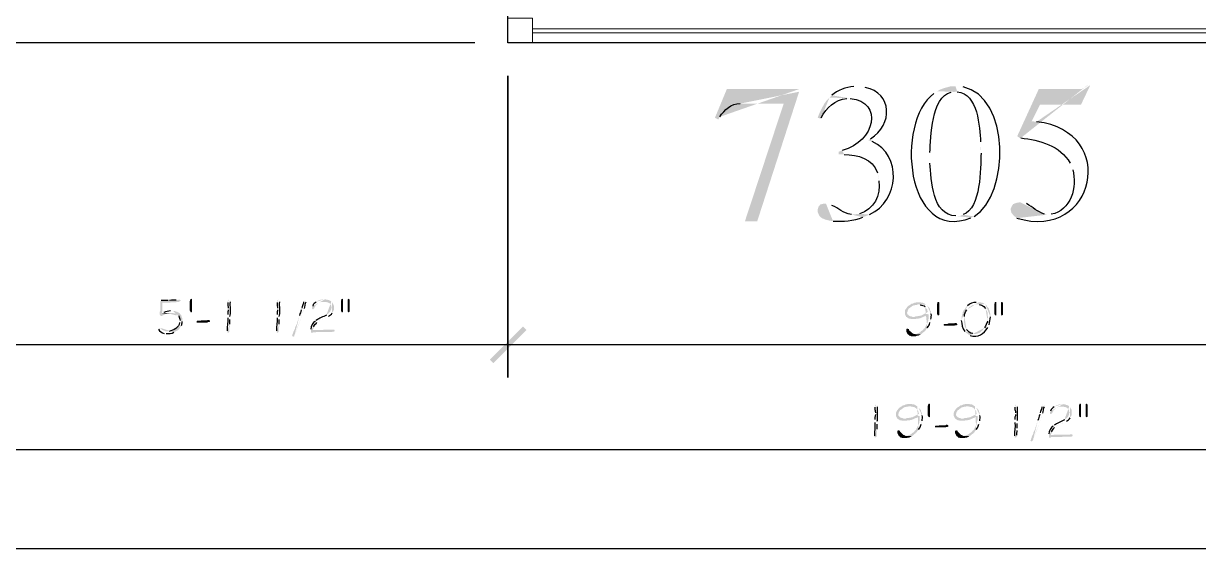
# Model space of a CAD drawing. Header units: inches. Extents: x -167 to 6071, y -6287 to -2731.
# Drawn here: x -37.7 to 104.5, y -6161.3 to -6097.7 of the extents above; entities that cross this region are included whole.
import ezdxf

# ---------------------------------------------------------------- set-up
doc = ezdxf.new("R2010")
doc.units = ezdxf.units.IN
doc.header["$LTSCALE"] = 96
doc.header["$MEASUREMENT"] = 0
doc.layers.add('Doors', color=5, linetype='Continuous', lineweight=9)
doc.layers.add('PDF_Geometry', color=7, linetype='Continuous', true_color=0x4a4a4a)
doc.layers.add('PDF_Solid Fills', color=7, linetype='Continuous')

msp = doc.modelspace()

# ---------------------------------------------------------------- hatches: boundary and pattern name
at = {"layer": 'PDF_Solid Fills', "transparency": 33554559}
h = msp.add_hatch(color=256, dxfattribs=at)
h.paths.add_polyline_path([(56.17, -6105.64), (47.42, -6105.64), (45.98, -6109.11), (46.41, -6109.32), (46.57, -6109)], flags=0)
h.paths.add_polyline_path([(49.02, -6107.4), (54.3, -6107.4), (56.17, -6105.96)], flags=0)
h = msp.add_hatch(color=256, dxfattribs=at)
h.paths.add_polyline_path([(63.16, -6105.32), (62.78, -6105.32)], flags=0)
h.paths.add_polyline_path([(60.12, -6106.39), (59.85, -6106.66), (62.36, -6106.76)], flags=0)
h.paths.add_polyline_path([(61.4, -6113.06), (60.97, -6113.22), (60.97, -6113.54), (61.61, -6113.54)], flags=0)
h.paths.add_polyline_path([(65.66, -6115.78), (65.77, -6116.26), (65.82, -6116.74)], flags=0)
h.paths.add_polyline_path([(63.48, -6120.74), (62.52, -6120.84), (64.7, -6120.84)], flags=0)
h.paths.add_polyline_path([(65.02, -6111.99), (64.54, -6111.83), (64.81, -6111.67)], flags=0)
h.paths.add_polyline_path([(64.17, -6105.43), (63.69, -6105.32)], flags=0)
h = msp.add_hatch(color=256, dxfattribs=at)
h.paths.add_polyline_path([(72.86, -6105.91), (72.49, -6106.18)], flags=0)
h.paths.add_polyline_path([(76.97, -6121.22), (77.34, -6121.06), (75.21, -6121), (75.16, -6121)], flags=0)
h.paths.add_polyline_path([(72.01, -6114.6), (72.01, -6113.32)], flags=0)
h.paths.add_polyline_path([(74.57, -6106.02), (74.84, -6105.96), (75.1, -6105.96)], flags=0)
h = msp.add_hatch(color=256, dxfattribs=at)
h.paths.add_polyline_path([(75.1, -6105.32), (74.46, -6105.32), (74.04, -6105.43), (73.66, -6105.54), (73.24, -6105.7), (72.86, -6105.91), (75.1, -6105.96), (75.32, -6105.96)], flags=0)
h.paths.add_polyline_path([(78.14, -6112.04), (78.14, -6112.68), (78.2, -6113.38)], flags=0)
h.paths.add_polyline_path([(76.01, -6120.84), (75.64, -6121), (75.21, -6121), (77.34, -6121.06)], flags=0)
h.paths.add_polyline_path([(76.01, -6105.38), (75.58, -6105.32)], flags=0)
h = msp.add_hatch(color=256, dxfattribs=at)
h.paths.add_polyline_path([(91.21, -6105.06), (91, -6105.27), (90.62, -6105.54), (90.3, -6105.64), (85.18, -6105.64), (82.57, -6111.35), (82.89, -6111.56), (83, -6111.56)], flags=0)
h.paths.add_polyline_path([(88.97, -6114.6), (89.13, -6114.98), (89.29, -6115.4)], flags=0)
h.paths.add_polyline_path([(86.68, -6120.79), (86.25, -6120.84), (82.14, -6120.95), (82.52, -6121.27)], flags=0)
h.paths.add_polyline_path([(84.92, -6109.59), (84.33, -6109.54), (85.34, -6107.51), (90.3, -6107.51), (91.42, -6105.16)], flags=0)
h = msp.add_hatch(color=256, dxfattribs=at)
h.paths.add_polyline_path([(59.85, -6106.66), (59.53, -6106.98), (59.26, -6107.35), (59.05, -6107.72), (58.62, -6108.58), (58.41, -6109.11), (58.78, -6109.22), (58.84, -6109.11)], flags=0)
h.paths.add_polyline_path([(61.93, -6106.76), (62.36, -6106.76)], flags=0)
h = msp.add_hatch(color=256, dxfattribs=at)
h.paths.add_polyline_path([(59.42, -6119.51), (59.16, -6119.51), (58.73, -6119.62), (58.52, -6119.88), (58.41, -6120.26), (58.41, -6120.47), (58.52, -6120.79), (58.68, -6121.06), (58.94, -6121.27), (59.32, -6121.43), (59.74, -6121.54), (60.28, -6121.64)], flags=0)
h.paths.add_polyline_path([(63.9, -6121.16), (64.28, -6121), (64.7, -6120.84), (62.52, -6120.84)], flags=0)
h.paths.add_polyline_path([(60.12, -6119.72), (59.69, -6119.56)], flags=0)
h = msp.add_hatch(color=256, dxfattribs=at)
h.paths.add_polyline_path([(82.94, -6119.35), (82.52, -6119.4), (82.09, -6119.56), (81.93, -6119.78), (81.77, -6120.15), (81.77, -6120.2), (81.88, -6120.63), (82.14, -6120.95), (86.25, -6120.84), (85.88, -6120.79)], flags=0)
h.paths.add_polyline_path([(83.69, -6119.51), (83.26, -6119.4)], flags=0)
at = {"layer": 'PDF_Solid Fills', "true_color": 0x4a4a4a, "transparency": 33554559}
h = msp.add_hatch(color=251, dxfattribs=at)
h.paths.add_polyline_path([(-18.87, -6131.14), (-19.03, -6131.14), (-19.24, -6131.19)], flags=0)
h.paths.add_polyline_path([(-20.04, -6131.24), (-20.2, -6131.24)], flags=0)
h.paths.add_polyline_path([(-21.06, -6131.24), (-21.11, -6131.3), (-21.16, -6131.4), (-21.16, -6132.47), (-21.22, -6132.58), (-21.22, -6132.95), (-21.16, -6133.06), (-21.06, -6133.11), (-21, -6133.11), (-20.47, -6132.84), (-20.36, -6132.84), (-20.95, -6132.79), (-20.95, -6132.63), (-20.9, -6132.52), (-20.9, -6131.51), (-20.1, -6131.51), (-19.88, -6131.46), (-19.24, -6131.46), (-19.14, -6131.4), (-18.92, -6131.4), (-18.87, -6131.35), (-18.82, -6131.35), (-18.76, -6131.3), (-18.71, -6131.3), (-18.71, -6131.24), (-18.76, -6131.19), (-18.76, -6131.14)], flags=0)
for points in [[(-17.32, -6131.3), (-17.32, -6132.63), (-17.43, -6132.68), (-17.54, -6132.63), (-17.54, -6132.52), (-17.59, -6132.47), (-17.59, -6131.3), (-17.54, -6131.14), (-17.54, -6131.08), (-17.43, -6131.03), (-17.32, -6131.08)], [(0.86, -6131.03), (0.76, -6131.08), (0.76, -6131.14), (0.7, -6131.3), (0.7, -6132.47), (0.76, -6132.52), (0.76, -6132.63), (0.86, -6132.68), (0.97, -6132.63), (0.97, -6131.08)], [(1.61, -6131.03), (1.56, -6131.08), (1.5, -6131.14), (1.5, -6132.52), (1.56, -6132.63), (1.61, -6132.68), (1.72, -6132.63), (1.77, -6132.58), (1.77, -6131.19), (1.72, -6131.08)], [(70.62, -6131.46), (70.36, -6131.46), (70.25, -6131.51), (70.14, -6131.51), (69.93, -6131.62), (69.77, -6131.62), (69.66, -6131.72), (69.56, -6131.78), (69.5, -6131.83), (69.4, -6131.88), (69.29, -6131.99), (69.24, -6132.04), (69.18, -6132.15), (69.08, -6132.26), (69.02, -6132.36), (68.97, -6132.52), (68.97, -6132.9), (69.08, -6133.11), (69.13, -6133.22), (70.04, -6133.22), (69.88, -6133.22), (69.77, -6133.16), (69.66, -6133.16), (69.45, -6133.06), (69.4, -6133), (69.29, -6132.9), (69.24, -6132.79), (69.24, -6132.68), (69.29, -6132.58), (69.29, -6132.47), (69.4, -6132.31), (69.45, -6132.2), (69.56, -6132.15), (69.66, -6132.04), (69.77, -6131.99), (69.82, -6131.94), (69.93, -6131.88), (70.04, -6131.83), (70.14, -6131.83), (70.25, -6131.78), (70.41, -6131.78), (70.52, -6131.72), (71.53, -6131.72), (71.42, -6131.67), (71.37, -6131.62), (71.16, -6131.51), (71, -6131.51), (70.89, -6131.46), (70.78, -6131.46)], [(73.13, -6131.67), (73.13, -6133), (73.02, -6133.06), (72.92, -6133), (72.92, -6132.9), (72.86, -6132.84), (72.86, -6131.67), (72.92, -6131.51), (72.92, -6131.46), (73.02, -6131.4), (73.13, -6131.46)], [(79.96, -6131.4), (79.85, -6131.46), (79.85, -6131.51), (79.8, -6131.67), (79.8, -6132.84), (79.85, -6132.9), (79.85, -6133), (79.96, -6133.06), (80.06, -6133), (80.06, -6131.46)], [(80.7, -6131.4), (80.6, -6131.51), (80.6, -6132.9), (80.65, -6133), (80.7, -6133.06), (80.81, -6133), (80.86, -6132.95), (80.86, -6131.56), (80.81, -6131.46)], [(-20.84, -6132.74), (-20.95, -6132.79), (-20.36, -6132.84), (-20.26, -6132.79), (-20.1, -6132.79), (-19.99, -6132.74), (-19.83, -6132.74)], [(71.37, -6132.84), (70.94, -6133.06), (70.84, -6133.06), (70.73, -6133.11), (70.62, -6133.11), (70.46, -6133.16), (70.25, -6133.16), (70.14, -6133.22), (69.13, -6133.22), (69.24, -6133.27), (69.29, -6133.32), (69.4, -6133.38), (69.45, -6133.43), (69.61, -6133.43), (69.72, -6133.48), (70.25, -6133.48), (70.36, -6133.43), (70.62, -6133.43), (70.73, -6133.38), (70.84, -6133.38), (70.94, -6133.32), (71, -6133.32), (71.1, -6133.27), (71.21, -6133.22), (71.32, -6133.16), (71.42, -6133.16), (71.53, -6133.06), (71.74, -6132.95), (71.8, -6132.9)], [(-15.3, -6133.59), (-15.4, -6133.59), (-15.51, -6133.64), (-16.2, -6133.64), (-16.31, -6133.7), (-16.74, -6133.7), (-16.79, -6133.8), (-16.74, -6133.91), (-15.46, -6133.91), (-15.4, -6133.86), (-15.24, -6133.86), (-15.14, -6133.8), (-15.14, -6133.75), (-15.19, -6133.64)], [(-0.2, -6134.76), (-2.66, -6134.82), (-2.92, -6134.82), (-2.92, -6135.14), (-2.71, -6135.14), (-2.66, -6135.08), (-0.26, -6135.03), (-0.2, -6135.03), (-0.1, -6134.98), (-0.04, -6134.92), (-0.1, -6134.82), (-0.1, -6134.76)], [(75.16, -6133.96), (75.05, -6133.96), (74.94, -6134.02), (74.25, -6134.02), (74.14, -6134.07), (73.72, -6134.07), (73.66, -6134.18), (73.72, -6134.28), (75, -6134.28), (75.05, -6134.23), (75.21, -6134.23), (75.32, -6134.18), (75.32, -6134.12), (75.26, -6134.02)], [(69.56, -6143.78), (69.29, -6143.78), (69.18, -6143.83), (69.08, -6143.83), (68.97, -6143.88), (68.86, -6143.94), (68.7, -6143.94), (68.6, -6144.04), (68.49, -6144.1), (68.44, -6144.15), (68.33, -6144.2), (68.22, -6144.31), (68.17, -6144.36), (68.12, -6144.47), (68.01, -6144.58), (67.96, -6144.68), (67.9, -6144.84), (67.9, -6145.22), (68.01, -6145.43), (68.06, -6145.54), (68.97, -6145.54), (68.81, -6145.54), (68.7, -6145.48), (68.6, -6145.48), (68.49, -6145.43), (68.38, -6145.38), (68.33, -6145.32), (68.22, -6145.22), (68.17, -6145.11), (68.17, -6145), (68.22, -6144.9), (68.22, -6144.79), (68.33, -6144.63), (68.38, -6144.52), (68.49, -6144.47), (68.6, -6144.36), (68.7, -6144.31), (68.76, -6144.26), (68.86, -6144.2), (68.97, -6144.15), (69.08, -6144.15), (69.18, -6144.1), (69.34, -6144.1), (69.45, -6144.04), (70.46, -6144.04), (70.36, -6143.99), (70.3, -6143.94), (70.2, -6143.88), (70.09, -6143.83), (69.93, -6143.83), (69.82, -6143.78), (69.72, -6143.78)], [(72.01, -6143.99), (72.01, -6145.32), (71.9, -6145.38), (71.8, -6145.32), (71.8, -6145.22), (71.74, -6145.16), (71.74, -6143.99), (71.8, -6143.83), (71.8, -6143.78), (71.9, -6143.72), (72.01, -6143.78)], [(76.54, -6143.78), (76.28, -6143.78), (76.17, -6143.83), (76.06, -6143.83), (75.96, -6143.88), (75.85, -6143.94), (75.69, -6143.94), (75.58, -6144.04), (75.48, -6144.1), (75.42, -6144.15), (75.32, -6144.2), (75.21, -6144.31), (75.16, -6144.36), (75.1, -6144.47), (75, -6144.58), (74.94, -6144.68), (74.89, -6144.84), (74.89, -6145.22), (75.05, -6145.54), (75.96, -6145.54), (75.8, -6145.54), (75.69, -6145.48), (75.58, -6145.48), (75.48, -6145.43), (75.37, -6145.38), (75.32, -6145.32), (75.21, -6145.22), (75.16, -6145.11), (75.16, -6145), (75.21, -6144.9), (75.21, -6144.79), (75.32, -6144.63), (75.37, -6144.52), (75.48, -6144.47), (75.58, -6144.36), (75.69, -6144.31), (75.74, -6144.26), (75.85, -6144.2), (75.96, -6144.15), (76.06, -6144.15), (76.17, -6144.1), (76.33, -6144.1), (76.44, -6144.04), (77.45, -6144.04), (77.34, -6143.99), (77.29, -6143.94), (77.18, -6143.88), (77.08, -6143.83), (76.92, -6143.83), (76.81, -6143.78), (76.7, -6143.78)], [(90.2, -6143.72), (90.09, -6143.78), (90.09, -6143.83), (90.04, -6143.99), (90.04, -6145.16), (90.09, -6145.22), (90.09, -6145.32), (90.2, -6145.38), (90.3, -6145.32), (90.3, -6143.78)], [(90.94, -6143.72), (90.84, -6143.83), (90.84, -6145.22), (90.89, -6145.32), (90.94, -6145.38), (91.05, -6145.32), (91.1, -6145.27), (91.1, -6143.88), (91.05, -6143.78)], [(70.3, -6145.16), (70.2, -6145.22), (70.09, -6145.27), (69.98, -6145.32), (69.88, -6145.38), (69.77, -6145.38), (69.66, -6145.43), (69.56, -6145.43), (69.4, -6145.48), (69.18, -6145.48), (69.08, -6145.54), (68.06, -6145.54), (68.17, -6145.59), (68.22, -6145.64), (68.33, -6145.7), (68.38, -6145.75), (68.54, -6145.75), (68.65, -6145.8), (69.18, -6145.8), (69.29, -6145.75), (69.56, -6145.75), (69.66, -6145.7), (69.77, -6145.7), (69.88, -6145.64), (69.93, -6145.64), (70.04, -6145.59), (70.14, -6145.54), (70.25, -6145.48), (70.36, -6145.48), (70.46, -6145.38), (70.57, -6145.32), (70.68, -6145.27), (70.73, -6145.22)], [(77.29, -6145.16), (77.18, -6145.22), (77.08, -6145.27), (76.97, -6145.32), (76.86, -6145.38), (76.76, -6145.38), (76.65, -6145.43), (76.54, -6145.43), (76.38, -6145.48), (76.17, -6145.48), (76.06, -6145.54), (75.05, -6145.54), (75.16, -6145.59), (75.21, -6145.64), (75.32, -6145.7), (75.37, -6145.75), (75.53, -6145.75), (75.64, -6145.8), (76.17, -6145.8), (76.28, -6145.75), (76.54, -6145.75), (76.65, -6145.7), (76.76, -6145.7), (76.86, -6145.64), (76.92, -6145.64), (77.02, -6145.59), (77.13, -6145.54), (77.24, -6145.48), (77.34, -6145.48), (77.45, -6145.38), (77.56, -6145.32), (77.66, -6145.27), (77.72, -6145.22)], [(74.09, -6146.28), (73.98, -6146.28), (73.88, -6146.34), (73.18, -6146.34), (73.08, -6146.39), (72.65, -6146.39), (72.6, -6146.5), (72.65, -6146.6), (73.93, -6146.6), (73.98, -6146.55), (74.14, -6146.55), (74.25, -6146.5), (74.25, -6146.44), (74.2, -6146.34)], [(89.13, -6147.46), (86.68, -6147.51), (86.41, -6147.51), (86.41, -6147.83), (86.62, -6147.83), (86.68, -6147.78), (89.08, -6147.72), (89.13, -6147.72), (89.24, -6147.67), (89.29, -6147.62), (89.24, -6147.51), (89.24, -6147.46)]]:
    msp.add_hatch(color=251, dxfattribs=at).paths.add_polyline_path(points)
h = msp.add_hatch(color=251, dxfattribs=at)
h.paths.add_polyline_path([(-12.84, -6131.14), (-12.95, -6131.19), (-13, -6131.35), (-13, -6131.46)], flags=0)
h.paths.add_polyline_path([(-12.95, -6132.15), (-12.95, -6132.36)], flags=0)
h.paths.add_polyline_path([(-13, -6132.95), (-13, -6133.32)], flags=0)
h.paths.add_polyline_path([(-13.06, -6134.92), (-13.06, -6135.08), (-12.95, -6135.14), (-12.84, -6135.08), (-12.79, -6135.03), (-12.79, -6134.5), (-12.74, -6134.39), (-12.74, -6134.12)], flags=0)
h.paths.add_polyline_path([(-12.74, -6133.54), (-12.74, -6133.16)], flags=0)
h.paths.add_polyline_path([(-12.68, -6131.4), (-12.68, -6131.3), (-12.74, -6131.19)], flags=0)
h = msp.add_hatch(color=251, dxfattribs=at)
h.paths.add_polyline_path([(-6.87, -6131.14), (-6.98, -6131.19), (-7.03, -6131.35), (-7.03, -6131.46)], flags=0)
h.paths.add_polyline_path([(-6.98, -6132.15), (-6.98, -6132.36)], flags=0)
h.paths.add_polyline_path([(-7.03, -6132.95), (-7.03, -6133.32)], flags=0)
h.paths.add_polyline_path([(-7.08, -6134.92), (-7.08, -6135.08), (-6.98, -6135.14), (-6.87, -6135.08), (-6.82, -6135.03), (-6.82, -6134.5), (-6.76, -6134.39), (-6.76, -6134.12)], flags=0)
h.paths.add_polyline_path([(-6.76, -6133.54), (-6.76, -6133.16)], flags=0)
h.paths.add_polyline_path([(-6.71, -6131.4), (-6.71, -6131.3), (-6.76, -6131.19)], flags=0)
h = msp.add_hatch(color=251, dxfattribs=at)
h.paths.add_polyline_path([(-3.67, -6131.14), (-3.72, -6131.19), (-3.83, -6131.4)], flags=0)
h.paths.add_polyline_path([(-4.04, -6132.15), (-4.04, -6132.26), (-4.1, -6132.36)], flags=0)
h.paths.add_polyline_path([(-4.31, -6133.06), (-4.31, -6133.16), (-4.47, -6133.48), (-4.47, -6133.59), (-4.52, -6133.7), (-4.58, -6133.86), (-4.63, -6133.96), (-4.63, -6134.07), (-4.84, -6134.5), (-4.84, -6134.6), (-4.9, -6134.76), (-5, -6134.92), (-5.06, -6135.08), (-5.11, -6135.24), (-5.16, -6135.35), (-5.16, -6135.46), (-5.22, -6135.46), (-5.16, -6135.56), (-5.06, -6135.62), (-5, -6135.56), (-4.95, -6135.56), (-4.95, -6135.46), (-4.9, -6135.4)], flags=0)
h.paths.add_polyline_path([(-4.9, -6135.4, 0.021366), (-4.15, -6133.43)], flags=0)
h.paths.add_polyline_path([(-4.15, -6133.43), (-4.1, -6133.32), (-4.04, -6133.16), (-4.04, -6133.06), (-3.94, -6132.84), (-3.94, -6132.74), (-3.88, -6132.63), (-3.83, -6132.52), (-3.83, -6132.42), (-3.72, -6132.2)], flags=0)
h.paths.add_polyline_path([(-3.51, -6131.4), (-3.51, -6131.3), (-3.56, -6131.19)], flags=0)
h = msp.add_hatch(color=251, dxfattribs=at)
h.paths.add_polyline_path([(-0.47, -6131.4), (-1.32, -6131.4), (-1.11, -6131.4), (-1, -6131.46), (-0.9, -6131.46), (-0.68, -6131.56), (-0.68, -6131.62), (-0.58, -6131.67), (-0.52, -6131.78), (-0.47, -6131.88), (-0.47, -6131.99), (-0.42, -6132.1), (-0.47, -6132.2), (-0.47, -6132.31), (-0.58, -6132.52), (-0.58, -6132.58), (-0.84, -6132.84), (-0.95, -6132.9), (-0.95, -6132.95), (-1.06, -6133)], flags=0)
h.paths.add_polyline_path([(-2.28, -6133.64), (-2.34, -6133.64), (-2.39, -6133.75)], flags=0)
h.paths.add_polyline_path([(-2.92, -6134.71), (-2.92, -6134.82), (-2.66, -6134.82), (-2.66, -6134.71), (-2.6, -6134.55), (-2.6, -6134.44)], flags=0)
h.paths.add_polyline_path([(-2.23, -6133.91), (-2.12, -6133.86), (-2.02, -6133.8), (-1.91, -6133.7), (-1.8, -6133.7), (-1.7, -6133.64), (-1.59, -6133.59), (-1.54, -6133.54), (-1.38, -6133.48), (-1.27, -6133.43), (-1.11, -6133.32), (-1, -6133.27), (-0.9, -6133.22), (-0.79, -6133.16)], flags=0)
h.paths.add_polyline_path([(-0.36, -6132.74), (-0.31, -6132.63), (-0.26, -6132.58), (-0.2, -6132.47), (-0.15, -6132.36), (-0.15, -6131.88), (-0.2, -6131.72), (-0.26, -6131.67), (-0.36, -6131.46)], flags=0)
h = msp.add_hatch(color=251, dxfattribs=at)
h.paths.add_polyline_path([(-1.32, -6131.08), (-1.48, -6131.08), (-1.64, -6131.14), (-1.75, -6131.14), (-1.86, -6131.19), (-1.96, -6131.19), (-2.02, -6131.24), (-2.23, -6131.35), (-2.28, -6131.4)], flags=0)
h.paths.add_polyline_path([(-2.71, -6131.94), (-2.82, -6132.15), (-2.76, -6132.26), (-2.66, -6132.31), (-2.6, -6132.26), (-2.5, -6132.15), (-2.5, -6132.1), (-2.44, -6131.99), (-2.39, -6131.94), (-2.39, -6131.88), (-2.34, -6131.83), (-2.23, -6131.72), (-2.12, -6131.67), (-2.07, -6131.56), (-1.96, -6131.51), (-1.91, -6131.51), (-1.7, -6131.4), (-0.47, -6131.4), (-0.52, -6131.3), (-0.74, -6131.19), (-0.84, -6131.19), (-0.95, -6131.14), (-1.06, -6131.14), (-1.22, -6131.08)], flags=0)
h = msp.add_hatch(color=251, dxfattribs=at)
h.paths.add_polyline_path([(71.53, -6131.72), (70.62, -6131.72), (70.73, -6131.72), (70.84, -6131.78)], flags=0)
h.paths.add_polyline_path([(71.42, -6131.99), (71.48, -6132.04), (71.53, -6132.15), (71.64, -6132.26), (71.69, -6132.36), (71.69, -6132.47), (71.74, -6132.58), (71.69, -6132.68), (71.37, -6132.84), (71.8, -6132.9), (71.85, -6132.9), (71.85, -6133.43), (71.8, -6133.54), (71.8, -6133.7), (71.74, -6133.8), (71.74, -6133.91), (71.69, -6134.02), (71.64, -6134.07), (71.37, -6134.6), (71.26, -6134.66), (71.21, -6134.76), (71.1, -6134.87), (71, -6134.92), (70.89, -6134.98), (70.84, -6135.08), (70.73, -6135.14), (70.62, -6135.19), (70.57, -6135.19), (70.36, -6135.3), (69.98, -6135.3), (70.89, -6135.35), (70.94, -6135.3), (71.05, -6135.24), (71.21, -6135.08), (71.32, -6135.03), (71.37, -6134.92), (71.48, -6134.87), (71.53, -6134.76), (71.64, -6134.66), (71.69, -6134.55)], flags=0)
h.paths.add_polyline_path([(72.01, -6133.91), (72.06, -6133.86), (72.06, -6133.75), (72.12, -6133.64), (72.12, -6133.48)], flags=0)
h.paths.add_polyline_path([(72.12, -6132.84), (72.12, -6132.58), (72.06, -6132.47), (72.01, -6132.36), (72.01, -6132.26), (71.96, -6132.15), (71.9, -6132.1), (71.8, -6131.99), (71.74, -6131.94), (71.69, -6131.88), (71.64, -6131.78)], flags=0)
h = msp.add_hatch(color=251, dxfattribs=at)
h.paths.add_polyline_path([(77.77, -6131.4), (77.61, -6131.46)], flags=0)
h.paths.add_polyline_path([(76.54, -6131.88), (76.44, -6131.94), (76.44, -6131.99), (76.33, -6132.1), (76.22, -6132.31), (76.12, -6132.36), (76.06, -6132.47), (76.01, -6132.58), (75.96, -6132.74), (75.96, -6132.84), (75.9, -6132.95), (75.9, -6133.06), (75.85, -6133.16), (75.85, -6133.43), (75.8, -6133.54), (75.8, -6133.64)], flags=0)
h.paths.add_polyline_path([(76.22, -6134.98), (76.33, -6135.08), (76.33, -6135.14), (76.44, -6135.19), (76.54, -6135.24), (76.65, -6135.35), (77.45, -6135.3), (77.29, -6135.3), (77.18, -6135.24)], flags=0)
h.paths.add_polyline_path([(76.44, -6134.76), (76.38, -6134.66), (76.33, -6134.6), (76.22, -6134.39), (76.22, -6134.28), (76.17, -6134.18), (76.17, -6134.02), (76.12, -6133.91), (76.12, -6133.32), (76.17, -6133.16)], flags=0)
h.paths.add_polyline_path([(76.49, -6132.36), (76.7, -6132.15), (76.76, -6132.04), (76.86, -6131.99), (76.97, -6131.94), (77.02, -6131.88), (77.13, -6131.83), (77.24, -6131.78), (77.34, -6131.78), (77.5, -6131.72), (77.72, -6131.72), (78.62, -6131.67), (78.57, -6131.62), (78.36, -6131.51), (78.25, -6131.51), (78.14, -6131.46), (77.88, -6131.46)], flags=0)
h = msp.add_hatch(color=251, dxfattribs=at)
h.paths.add_polyline_path([(78.62, -6131.67), (77.72, -6131.72), (77.98, -6131.72)], flags=0)
h.paths.add_polyline_path([(78.73, -6132.2), (79, -6132.74), (79, -6133.11), (79.05, -6133.22), (79.05, -6133.27), (79, -6133.38), (79, -6133.75)], flags=0)
h.paths.add_polyline_path([(78.62, -6134.55), (78.57, -6134.66), (78.46, -6134.71), (78.41, -6134.82), (78.3, -6134.92), (78.2, -6134.98), (78.14, -6135.08), (78.04, -6135.14), (77.93, -6135.19), (77.77, -6135.24), (77.66, -6135.24), (77.56, -6135.3), (77.45, -6135.3), (76.65, -6135.35), (76.86, -6135.46)], flags=0)
h.paths.add_polyline_path([(79, -6134.5), (79.16, -6134.18)], flags=0)
h.paths.add_polyline_path([(79.32, -6133.22), (79.32, -6132.84), (79.26, -6132.68), (79.26, -6132.58), (79.21, -6132.47), (79.16, -6132.36), (79.16, -6132.26), (79.1, -6132.15), (79.05, -6132.1), (78.94, -6131.99), (78.89, -6131.88), (78.84, -6131.83), (78.73, -6131.72)], flags=0)
h = msp.add_hatch(color=251, dxfattribs=at)
h.paths.add_polyline_path([(-19.78, -6132.47), (-19.94, -6132.47)], flags=0)
h.paths.add_polyline_path([(-20.74, -6132.68), (-20.84, -6132.74), (-19.67, -6132.74), (-19.56, -6132.79), (-19.46, -6132.79), (-19.14, -6132.95), (-19.08, -6133), (-19.03, -6133), (-18.92, -6133.11)], flags=0)
h.paths.add_polyline_path([(-18.76, -6133.64), (-18.76, -6133.7), (-18.82, -6133.8), (-18.82, -6133.91)], flags=0)
h.paths.add_polyline_path([(-20.1, -6134.98), (-20.31, -6134.98), (-19.3, -6134.98), (-19.19, -6134.92), (-19.08, -6134.87), (-18.87, -6134.66), (-18.82, -6134.55), (-18.71, -6134.44), (-18.66, -6134.39), (-18.6, -6134.28)], flags=0)
h.paths.add_polyline_path([(-18.5, -6133.8), (-18.5, -6133.38), (-18.55, -6133.27), (-18.6, -6133.16), (-18.6, -6133.06), (-18.66, -6132.95), (-18.76, -6132.9), (-18.82, -6132.79), (-18.87, -6132.74), (-19.08, -6132.63), (-19.14, -6132.58), (-19.24, -6132.58), (-19.4, -6132.52), (-19.51, -6132.52), (-19.62, -6132.47)], flags=0)
h = msp.add_hatch(color=251, dxfattribs=at)
h.paths.add_polyline_path([(-21.27, -6134.55), (-21.32, -6134.55), (-21.38, -6134.66), (-21.38, -6134.71)], flags=0)
h.paths.add_polyline_path([(-20.68, -6135.24), (-20.47, -6135.24)], flags=0)
h.paths.add_polyline_path([(-19.51, -6135.08), (-19.4, -6135.03), (-19.3, -6134.98), (-20.52, -6134.98), (-20.63, -6134.92), (-20.74, -6134.87), (-20.79, -6134.87), (-20.9, -6134.82), (-21, -6134.76), (-21.06, -6134.66), (-21.11, -6134.66), (-21.16, -6134.55)], flags=0)
h = msp.add_hatch(color=251, dxfattribs=at)
h.paths.add_polyline_path([(69.24, -6134.6), (69.18, -6134.66), (69.13, -6134.71), (69.13, -6134.98), (69.29, -6135.3), (69.34, -6135.35), (69.45, -6135.4), (69.5, -6135.51), (69.61, -6135.51), (69.72, -6135.56), (70.3, -6135.56), (70.41, -6135.51), (70.57, -6135.51), (70.89, -6135.35), (69.98, -6135.3)], flags=0)
h.paths.add_polyline_path([(69.4, -6134.71), (69.34, -6134.6)], flags=0)
h = msp.add_hatch(color=251, dxfattribs=at)
h.paths.add_polyline_path([(65.5, -6143.83), (65.4, -6143.88), (65.34, -6144.04), (65.34, -6144.15)], flags=0)
h.paths.add_polyline_path([(65.4, -6144.84), (65.4, -6145.06)], flags=0)
h.paths.add_polyline_path([(65.34, -6145.64), (65.34, -6146.02)], flags=0)
h.paths.add_polyline_path([(65.29, -6147.62), (65.29, -6147.78), (65.4, -6147.83), (65.5, -6147.78), (65.56, -6147.72), (65.56, -6147.19), (65.61, -6147.08), (65.61, -6146.82)], flags=0)
h.paths.add_polyline_path([(65.61, -6146.23), (65.61, -6145.86)], flags=0)
h.paths.add_polyline_path([(65.66, -6144.1), (65.66, -6143.99), (65.61, -6143.88)], flags=0)
h = msp.add_hatch(color=251, dxfattribs=at)
h.paths.add_polyline_path([(70.46, -6144.04), (69.56, -6144.04), (69.66, -6144.04), (69.77, -6144.1), (69.88, -6144.1), (69.98, -6144.15), (70.09, -6144.15), (70.2, -6144.2), (70.3, -6144.26), (70.36, -6144.31), (70.41, -6144.36), (70.46, -6144.47), (70.57, -6144.58), (70.62, -6144.68), (70.62, -6144.79), (70.68, -6144.9), (70.62, -6145), (70.3, -6145.16), (70.73, -6145.22), (70.78, -6145.22), (70.78, -6145.75), (70.73, -6145.86), (70.73, -6146.02), (70.68, -6146.12), (70.68, -6146.23), (70.62, -6146.34), (70.57, -6146.39), (70.3, -6146.92), (70.2, -6146.98), (70.14, -6147.08), (70.04, -6147.19), (69.82, -6147.3), (69.77, -6147.4), (69.56, -6147.51), (69.5, -6147.51), (69.29, -6147.62), (68.92, -6147.62), (69.82, -6147.67), (69.88, -6147.62), (69.98, -6147.56), (70.14, -6147.4), (70.25, -6147.35), (70.3, -6147.24), (70.41, -6147.19), (70.46, -6147.08), (70.57, -6146.98), (70.62, -6146.87)], flags=0)
h.paths.add_polyline_path([(70.94, -6146.23), (71, -6146.18), (71, -6146.07), (71.05, -6145.96), (71.05, -6145.8)], flags=0)
h.paths.add_polyline_path([(71.05, -6145.16), (71.05, -6144.9), (70.94, -6144.68), (70.94, -6144.58), (70.89, -6144.47), (70.84, -6144.42), (70.68, -6144.26), (70.62, -6144.2), (70.57, -6144.1)], flags=0)
h = msp.add_hatch(color=251, dxfattribs=at)
h.paths.add_polyline_path([(77.45, -6144.04), (76.54, -6144.04), (76.65, -6144.04), (76.76, -6144.1), (76.86, -6144.1), (76.97, -6144.15), (77.08, -6144.15), (77.18, -6144.2), (77.29, -6144.26), (77.34, -6144.31), (77.4, -6144.36), (77.45, -6144.47), (77.56, -6144.58), (77.61, -6144.68), (77.61, -6144.79), (77.66, -6144.9), (77.61, -6145), (77.29, -6145.16), (77.72, -6145.22), (77.77, -6145.22), (77.77, -6145.75), (77.72, -6145.86), (77.72, -6146.02), (77.66, -6146.12), (77.66, -6146.23), (77.61, -6146.34), (77.56, -6146.39), (77.34, -6146.82), (77.29, -6146.92), (77.18, -6146.98), (77.13, -6147.08), (77.02, -6147.19), (76.81, -6147.3), (76.76, -6147.4), (76.54, -6147.51), (76.49, -6147.51), (76.28, -6147.62), (75.9, -6147.62), (76.81, -6147.67), (76.86, -6147.62), (76.97, -6147.56), (77.13, -6147.4), (77.24, -6147.35), (77.29, -6147.24), (77.4, -6147.19), (77.45, -6147.08), (77.56, -6146.98), (77.61, -6146.87)], flags=0)
h.paths.add_polyline_path([(77.93, -6146.23), (77.98, -6146.18), (77.98, -6146.07), (78.04, -6145.96), (78.04, -6145.8)], flags=0)
h.paths.add_polyline_path([(78.04, -6145.16), (78.04, -6144.9), (77.93, -6144.68), (77.93, -6144.58), (77.88, -6144.47), (77.82, -6144.42), (77.72, -6144.31), (77.66, -6144.26), (77.61, -6144.2), (77.56, -6144.1)], flags=0)
h = msp.add_hatch(color=251, dxfattribs=at)
h.paths.add_polyline_path([(82.46, -6143.83), (82.36, -6143.88), (82.3, -6144.04), (82.3, -6144.15)], flags=0)
h.paths.add_polyline_path([(82.36, -6144.84), (82.36, -6145.06)], flags=0)
h.paths.add_polyline_path([(82.3, -6145.64), (82.3, -6146.02)], flags=0)
h.paths.add_polyline_path([(82.25, -6147.62), (82.25, -6147.78), (82.36, -6147.83), (82.46, -6147.78), (82.52, -6147.72), (82.52, -6147.56)], flags=0)
h.paths.add_polyline_path([(82.57, -6146.98), (82.57, -6146.71)], flags=0)
h.paths.add_polyline_path([(82.57, -6146.12), (82.57, -6145.86), (82.62, -6145.75)], flags=0)
h.paths.add_polyline_path([(82.62, -6144.1), (82.62, -6143.99), (82.57, -6143.88)], flags=0)
h = msp.add_hatch(color=251, dxfattribs=at)
h.paths.add_polyline_path([(85.72, -6143.83), (85.66, -6143.88), (85.56, -6144.1)], flags=0)
h.paths.add_polyline_path([(85.34, -6144.84), (85.34, -6144.95), (85.29, -6145.06)], flags=0)
h.paths.add_polyline_path([(85.08, -6145.75), (85.08, -6145.86), (84.92, -6146.18), (84.92, -6146.28), (84.86, -6146.39), (84.81, -6146.55), (84.76, -6146.66), (84.76, -6146.76), (84.54, -6147.19), (84.54, -6147.3), (84.49, -6147.46), (84.38, -6147.62), (84.28, -6147.94), (84.22, -6148.04), (84.22, -6148.15), (84.17, -6148.15), (84.22, -6148.26), (84.33, -6148.31), (84.38, -6148.26), (84.44, -6148.26), (84.44, -6148.15), (84.49, -6148.1)], flags=0)
h.paths.add_polyline_path([(84.49, -6148.1, 0.021366), (85.24, -6146.12)], flags=0)
h.paths.add_polyline_path([(85.24, -6146.12), (85.29, -6146.02), (85.34, -6145.86), (85.34, -6145.75), (85.45, -6145.54), (85.45, -6145.43), (85.56, -6145.22), (85.56, -6145.11), (85.66, -6144.9)], flags=0)
h.paths.add_polyline_path([(85.88, -6144.1), (85.88, -6143.99), (85.82, -6143.88)], flags=0)
h = msp.add_hatch(color=251, dxfattribs=at)
h.paths.add_polyline_path([(88.86, -6144.1), (88.01, -6144.1), (88.22, -6144.1), (88.33, -6144.15), (88.44, -6144.15), (88.54, -6144.2), (88.65, -6144.26), (88.65, -6144.31), (88.76, -6144.36), (88.81, -6144.47), (88.86, -6144.58), (88.86, -6144.68), (88.92, -6144.79), (88.86, -6144.9), (88.86, -6145), (88.81, -6145.11), (88.76, -6145.22), (88.76, -6145.27), (88.65, -6145.38), (88.6, -6145.43), (88.49, -6145.54), (88.38, -6145.59), (88.38, -6145.64), (88.28, -6145.7)], flags=0)
h.paths.add_polyline_path([(87.05, -6146.34), (87, -6146.34), (86.94, -6146.44)], flags=0)
h.paths.add_polyline_path([(86.41, -6147.4), (86.41, -6147.51), (86.68, -6147.51), (86.68, -6147.4), (86.73, -6147.24), (86.73, -6147.14)], flags=0)
h.paths.add_polyline_path([(87.1, -6146.6), (87.21, -6146.55), (87.32, -6146.5), (87.42, -6146.39), (87.53, -6146.39), (87.74, -6146.28), (87.8, -6146.23), (87.96, -6146.18), (88.06, -6146.12), (88.22, -6146.02), (88.54, -6145.86)], flags=0)
h.paths.add_polyline_path([(88.97, -6145.43), (89.02, -6145.32), (89.08, -6145.27), (89.18, -6145.06), (89.18, -6144.58), (89.13, -6144.42), (89.08, -6144.36), (88.97, -6144.15)], flags=0)
h = msp.add_hatch(color=251, dxfattribs=at)
h.paths.add_polyline_path([(88.01, -6143.78, 0.133918), (87.05, -6144.1)], flags=0)
h.paths.add_polyline_path([(86.62, -6144.63), (86.52, -6144.84), (86.57, -6144.95), (86.68, -6145), (86.84, -6144.84), (86.84, -6144.79), (86.89, -6144.68), (86.94, -6144.63), (86.94, -6144.58), (87.1, -6144.42), (87.21, -6144.36), (87.26, -6144.26), (87.37, -6144.2), (87.42, -6144.2), (87.53, -6144.15), (87.64, -6144.1), (88.86, -6144.1), (88.81, -6143.99), (88.7, -6143.94), (88.6, -6143.88), (88.49, -6143.88), (88.38, -6143.83), (88.28, -6143.83), (88.12, -6143.78)], flags=0)
h = msp.add_hatch(color=251, dxfattribs=at)
h.paths.add_polyline_path([(68.17, -6146.92), (68.12, -6146.98), (68.06, -6147.03), (68.06, -6147.3), (68.22, -6147.62), (68.28, -6147.67), (68.38, -6147.72), (68.44, -6147.83), (68.54, -6147.83), (68.65, -6147.88), (69.24, -6147.88), (69.34, -6147.83), (69.5, -6147.83), (69.82, -6147.67), (68.92, -6147.62)], flags=0)
h.paths.add_polyline_path([(68.33, -6147.03), (68.28, -6146.92)], flags=0)
h = msp.add_hatch(color=251, dxfattribs=at)
h.paths.add_polyline_path([(75.16, -6146.92), (75.1, -6146.98), (75.05, -6147.03), (75.05, -6147.3), (75.21, -6147.62), (75.26, -6147.67), (75.37, -6147.72), (75.42, -6147.83), (75.53, -6147.83), (75.64, -6147.88), (76.22, -6147.88), (76.33, -6147.83), (76.49, -6147.83), (76.81, -6147.67), (75.9, -6147.62)], flags=0)
h.paths.add_polyline_path([(75.32, -6147.03), (75.26, -6146.92)], flags=0)

# ---------------------------------------------------------------- linework, layer by layer
at = {"layer": 'Doors', "transparency": 33554687}
for points in [[(23.9, -6100.04), (23.9, -6097.06), (20.92, -6097.06)], [(23.9, -6098.34), (125.93, -6098.34)], [(23.9, -6098.82), (125.93, -6098.82)]]:
    msp.add_lwpolyline(points, dxfattribs=at)
at = {"layer": 'PDF_Geometry', "color": 7}
msp.add_lwpolyline([(128.92, -6052.04), (128.92, -6100.04), (20.92, -6100.04), (20.92, -6052.04)], dxfattribs=at)
at = {"layer": 'PDF_Geometry'}
for points in [[(16.92, -6100.04), (-165.86, -6100.04)], [(-40.58, -6136.58), (20.92, -6136.58), (128.92, -6136.58), (196.92, -6136.58)], [(1690.41, -6149.32), (1624.44, -6149.32), (1386.89, -6149.32), (1324.44, -6149.32), (1086.94, -6149.32), (1024.44, -6149.32), (559.42, -6149.32), (496.92, -6149.32), (259.42, -6149.32), (196.92, -6149.32), (-40.58, -6149.32), (-106.6, -6149.32), (-102.6, -6149.32)], [(-112.1, -6161.27), (1695.9, -6161.27)]]:
    msp.add_lwpolyline(points, dxfattribs=at)
msp.add_lwpolyline([(20.92, -6140.58), (20.92, -6104.04)], close=True, dxfattribs=at)
for points in [[(62.78, -6105.32), (61.83, -6105.43), (60.84, -6105.73), (60.12, -6106.39)], [(64.81, -6111.67), (67.55, -6109.89), (67.5, -6106.14), (64.17, -6105.43)], [(72.49, -6106.18), (67.74, -6109.64), (69.09, -6124.36), (76.97, -6121.22)], [(72.01, -6113.32), (72.1, -6111.45), (72.17, -6106.62), (74.57, -6106.02)], [(75.32, -6105.96), (77.81, -6106.19), (78.03, -6110.23), (78.14, -6112.04)], [(77.34, -6121.06), (81.71, -6118.44), (81.72, -6106.49), (76.01, -6105.38)], [(46.57, -6109), (47.13, -6108.17), (47.95, -6107.37), (49.02, -6107.4)], [(58.84, -6109.11), (59.48, -6107.88), (60.51, -6106.92), (61.93, -6106.76)], [(62.36, -6106.76), (66.4, -6107.21), (65.36, -6111.99), (61.4, -6113.06)], [(82.52, -6121.27), (92.09, -6124.08), (94.88, -6110.75), (84.92, -6109.59)], [(64.7, -6120.84), (68.31, -6119.14), (68.65, -6113.61), (65.02, -6111.99)], [(83, -6111.56), (85.26, -6111.79), (87.78, -6112.49), (88.97, -6114.6)], [(78.2, -6113.38), (78.12, -6115.23), (78.21, -6120.05), (76.01, -6120.84)], [(61.61, -6113.54), (63.26, -6113.64), (65.08, -6113.99), (65.66, -6115.78)], [(75.16, -6121), (72.27, -6120.93), (72.18, -6116.64), (72.01, -6114.6)], [(89.29, -6115.4), (89.87, -6117.46), (89.08, -6120.39), (86.68, -6120.79)], [(65.82, -6116.74), (66.12, -6118.44), (65.2, -6120.26), (63.48, -6120.74)], [(62.52, -6120.84), (61.34, -6120.62), (61.07, -6120.1), (60.12, -6119.72)], [(85.88, -6120.79), (84.99, -6120.47), (84.49, -6119.97), (83.69, -6119.51)], [(60.28, -6121.64), (61.5, -6121.67), (62.75, -6121.63), (63.9, -6121.16)], [(-20.2, -6131.24), (-20.49, -6131.24), (-20.77, -6131.24), (-21.06, -6131.24)], [(-19.24, -6131.19), (-19.68, -6131.17), (-19.65, -6131.19), (-20.04, -6131.24)], [(-13, -6131.46), (-13.04, -6132.02), (-12.93, -6131.75), (-12.95, -6132.15)], [(-12.74, -6133.16), (-12.62, -6132.84), (-12.71, -6131.82), (-12.68, -6131.4)], [(-7.03, -6131.46), (-7.07, -6132.02), (-6.95, -6131.75), (-6.98, -6132.15)], [(-6.76, -6133.16), (-6.65, -6132.84), (-6.74, -6131.82), (-6.71, -6131.4)], [(-3.83, -6131.4), (-3.81, -6131.57), (-3.99, -6131.98), (-4.04, -6132.15)], [(-3.72, -6132.2), (-3.67, -6132.06), (-3.61, -6131.51), (-3.51, -6131.4)], [(-2.28, -6131.4), (-2.47, -6131.6), (-2.65, -6131.59), (-2.71, -6131.94)], [(70.84, -6131.78), (71.03, -6131.8), (71.27, -6131.84), (71.42, -6131.99)], [(77.61, -6131.46), (77.19, -6131.45), (76.86, -6131.61), (76.54, -6131.88)], [(77.98, -6131.72), (78.51, -6131.89), (78.33, -6131.81), (78.73, -6132.2)], [(-19.94, -6132.47), (-20.19, -6132.58), (-20.49, -6132.51), (-20.74, -6132.68)], [(-18.92, -6133.11), (-18.83, -6133.28), (-18.86, -6133.48), (-18.76, -6133.64)], [(-13, -6133.32), (-12.97, -6133.94), (-13.09, -6134.3), (-13.06, -6134.92)], [(-12.95, -6132.36), (-12.93, -6132.7), (-13.04, -6132.43), (-13, -6132.95)], [(-7.03, -6133.32), (-7, -6133.94), (-7.12, -6134.3), (-7.08, -6134.92)], [(-6.98, -6132.36), (-6.96, -6132.7), (-7.06, -6132.43), (-7.03, -6132.95)], [(-4.1, -6132.36), (-4.16, -6132.67), (-4.24, -6132.77), (-4.31, -6133.06)], [(-1.06, -6133), (-1.45, -6133.23), (-1.91, -6133.38), (-2.28, -6133.64)], [(-0.79, -6133.16), (-0.64, -6133.04), (-0.44, -6132.94), (-0.36, -6132.74)], [(72.12, -6133.48), (72.13, -6133.28), (72.25, -6133.04), (72.12, -6132.84)], [(76.17, -6133.16), (76.19, -6132.88), (76.31, -6132.59), (76.49, -6132.36)], [(79.16, -6134.18), (79.21, -6133.88), (79.35, -6133.56), (79.32, -6133.22)], [(-21.38, -6134.71), (-21.27, -6135.04), (-20.95, -6135.09), (-20.68, -6135.24)], [(-18.82, -6133.91), (-18.88, -6134.53), (-19.56, -6134.85), (-20.1, -6134.98)], [(-18.6, -6134.28), (-18.58, -6134.12), (-18.49, -6133.97), (-18.5, -6133.8)], [(-12.74, -6134.12), (-12.74, -6133.93), (-12.74, -6133.73), (-12.74, -6133.54)], [(-6.76, -6134.12), (-6.76, -6133.93), (-6.76, -6133.73), (-6.76, -6133.54)], [(-2.39, -6133.75), (-2.71, -6133.9), (-2.92, -6134.38), (-2.92, -6134.71)], [(-2.6, -6134.44), (-2.47, -6134.11), (-2.33, -6134.08), (-2.23, -6133.91)], [(69.98, -6135.3), (69.65, -6135.3), (69.33, -6135.1), (69.4, -6134.71)], [(71.69, -6134.55), (71.95, -6134.15), (71.86, -6134.38), (72.01, -6133.91)], [(75.8, -6133.64), (75.86, -6134.14), (75.91, -6134.56), (76.22, -6134.98)], [(77.18, -6135.24), (76.88, -6135.24), (76.63, -6134.96), (76.44, -6134.76)], [(76.86, -6135.46), (77.86, -6135.82), (78.49, -6135.3), (79, -6134.5)], [(79, -6133.75), (78.87, -6134.03), (78.78, -6134.26), (78.62, -6134.55)], [(-20.47, -6135.24), (-20.13, -6135.25), (-19.8, -6135.26), (-19.51, -6135.08)], [(65.34, -6144.15), (65.3, -6144.71), (65.42, -6144.44), (65.4, -6144.84)], [(65.61, -6145.86), (65.73, -6145.54), (65.63, -6144.51), (65.66, -6144.1)], [(82.3, -6144.15), (82.26, -6144.71), (82.38, -6144.45), (82.36, -6144.84)], [(82.62, -6145.75), (82.62, -6145.2), (82.62, -6144.65), (82.62, -6144.1)], [(85.56, -6144.1), (85.58, -6144.26), (85.4, -6144.67), (85.34, -6144.84)], [(85.66, -6144.9), (85.72, -6144.76), (85.77, -6144.2), (85.88, -6144.1)], [(87.05, -6144.1), (86.86, -6144.29), (86.68, -6144.28), (86.62, -6144.63)], [(65.34, -6146.02), (65.38, -6146.64), (65.26, -6146.99), (65.29, -6147.62)], [(65.4, -6145.06), (65.42, -6145.39), (65.31, -6145.13), (65.34, -6145.64)], [(71.05, -6145.8), (71.06, -6145.6), (71.19, -6145.36), (71.05, -6145.16)], [(78.04, -6145.8), (78.05, -6145.6), (78.17, -6145.36), (78.04, -6145.16)], [(82.3, -6146.02), (82.34, -6146.64), (82.22, -6146.99), (82.25, -6147.62)], [(82.36, -6145.06), (82.38, -6145.39), (82.27, -6145.13), (82.3, -6145.64)], [(82.57, -6146.71), (82.57, -6146.51), (82.57, -6146.32), (82.57, -6146.12)], [(85.29, -6145.06), (85.23, -6145.36), (85.15, -6145.46), (85.08, -6145.75)], [(88.28, -6145.7), (87.88, -6145.92), (87.43, -6146.07), (87.05, -6146.34)], [(88.54, -6145.86), (88.7, -6145.73), (88.9, -6145.63), (88.97, -6145.43)], [(65.61, -6146.82), (65.61, -6146.62), (65.61, -6146.42), (65.61, -6146.23)], [(68.92, -6147.62), (68.58, -6147.62), (68.27, -6147.42), (68.33, -6147.03)], [(70.62, -6146.87), (70.89, -6146.47), (70.79, -6146.7), (70.94, -6146.23)], [(75.9, -6147.62), (75.57, -6147.62), (75.25, -6147.42), (75.32, -6147.03)], [(77.61, -6146.87), (77.87, -6146.47), (77.78, -6146.7), (77.93, -6146.23)], [(82.52, -6147.56), (82.49, -6147.1), (82.55, -6147.26), (82.57, -6146.98)], [(86.94, -6146.44), (86.63, -6146.59), (86.41, -6147.07), (86.41, -6147.4)], [(86.73, -6147.14), (86.86, -6146.8), (87.01, -6146.78), (87.1, -6146.6)]]:
    msp.add_open_spline(points, degree=3, dxfattribs=at)
at = {"layer": 'PDF_Solid Fills', "transparency": 33554559}
msp.add_solid([(56.17, -6105.96), (54.3, -6107.4), (51.1, -6121.64), (49.61, -6121.64)], dxfattribs=at)
at = {"layer": 'PDF_Solid Fills', "color": 251, "true_color": 0x4a4a4a, "transparency": 33554559}
for points in [[(18.73, -6138.39), (19.16, -6138.82), (22.73, -6134.39)], [(22.73, -6134.39), (19.16, -6138.82), (18.73, -6138.39)], [(19.16, -6138.82), (22.73, -6134.39), (23.16, -6134.82)], [(23.16, -6134.82), (22.73, -6134.39), (19.16, -6138.82)]]:
    msp.add_solid(points, dxfattribs=at)

doc.saveas('drawing.dxf')
